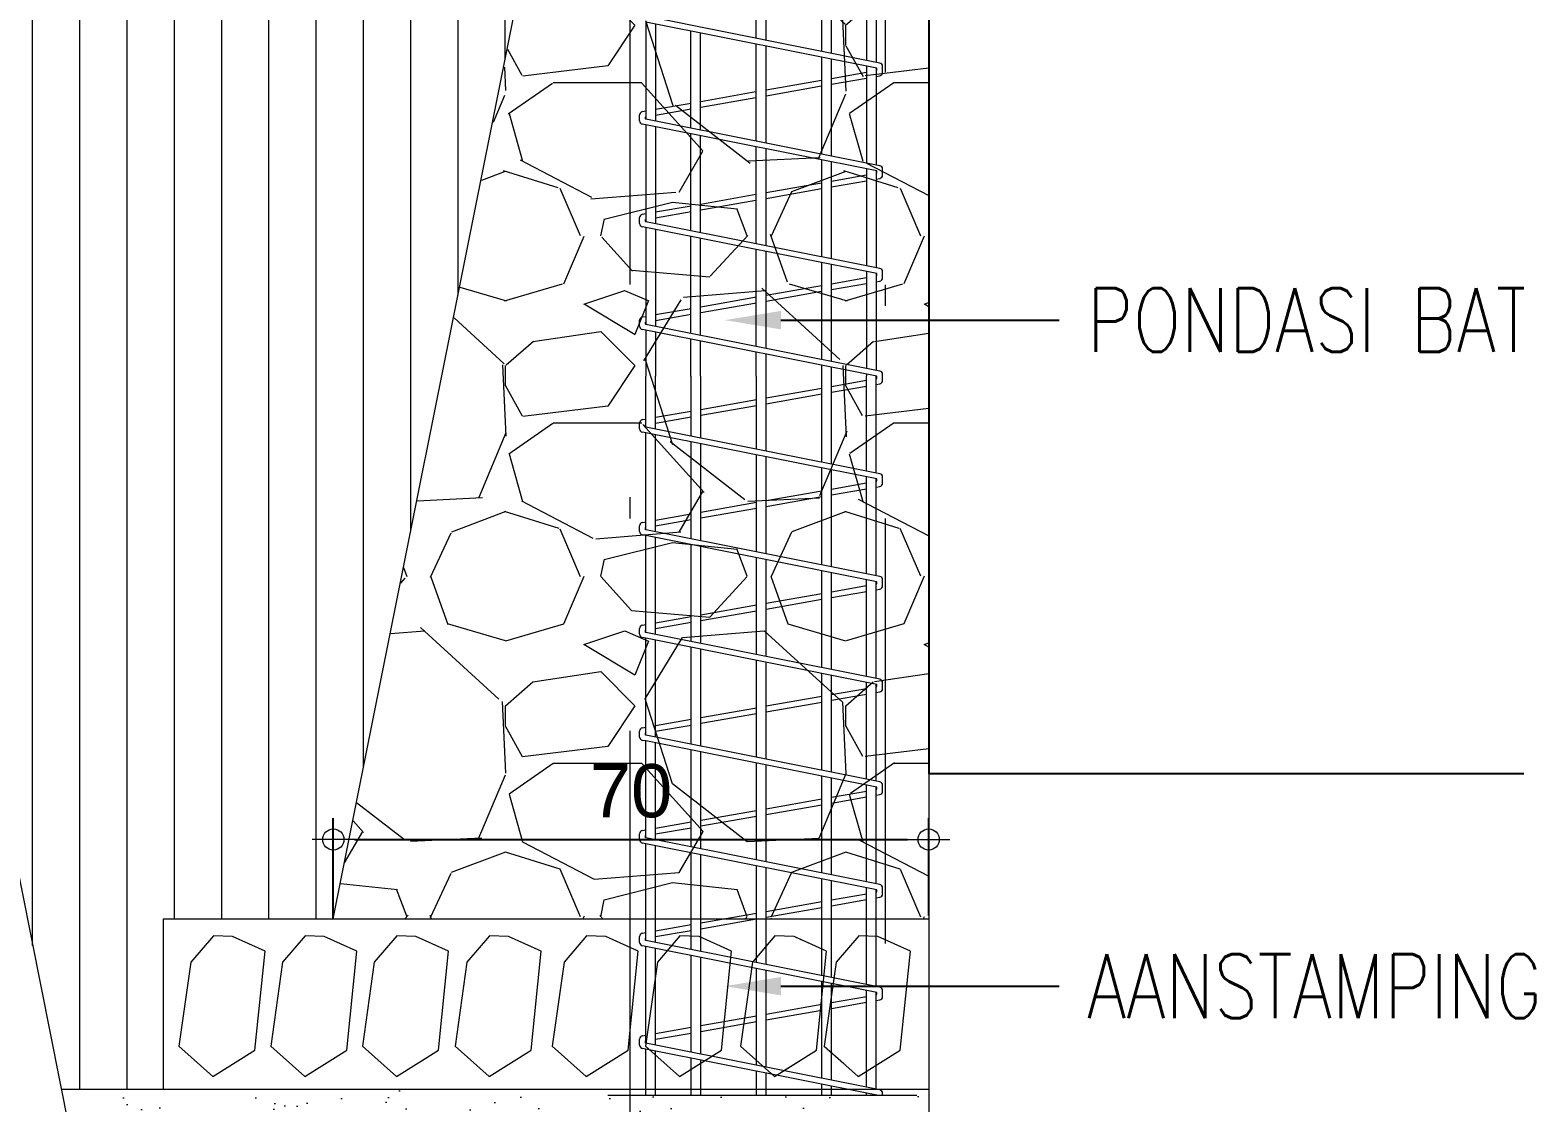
# Model space of a CAD drawing. Header units: millimetres. Extents: x -11 to 1625, y -267 to 180.
# Drawn here: x 833.01 to 840, y 22.89 to 27.94 of the extents above; entities that cross this region are included whole.
import ezdxf
from ezdxf import colors
from ezdxf.entities.mleader import LeaderData, LeaderLine
from ezdxf.math import Vec2, Vec3

# ---------------------------------------------------------------- set-up
doc = ezdxf.new("R2010")
doc.units = ezdxf.units.MM
doc.linetypes.add('DASHDOT', pattern=[1, 0.5, -0.25, 0, -0.25])
for name, color, linetype, lineweight in [('ars', 11, 'Continuous', 5), ('ARSIR BETON', 47, 'Continuous', 5), ('ARSIR WARNA', 43, 'Continuous', 0), ('dinding', 5, 'Continuous', 15), ('TEXT KETERANGAN', 7, 'Continuous', 9), ('u', 6, 'Continuous', 20)]:
    doc.layers.add(name, color=color, linetype=linetype, lineweight=lineweight)
doc.styles.add('ATTR', font='romans.shx', dxfattribs={"width": 0.8, "height": 1.735065932335404})
doc.styles.get("Standard").update_dxf_attribs({"font": 'ARIALUNI.TTF'})
doc.dimstyles.new('SK-25', dxfattribs={"dimtxt": 0.25, "dimasz": 0.1, "dimexe": 0.1, "dimexo": 0, "dimgap": 0.1, "dimtad": 1, "dimdec": 0, "dimlfac": 25, "dimzin": 12, "dimdsep": 46, "dimtxsty": 'Standard', "dimblk": 'BULAT', "dimcen": 0.1, "dimclrd": 256, "dimadec": 0, "dimazin": 3, "dimtfac": 1, "dimtdec": 0, "dimtofl": 0, "dimtmove": 0, "dimatfit": 3, "dimldrblk": 'BULAT', "dimfxl": 0, "dimtolj": 1, "dimtzin": 0, "dimarcsym": 0})

# ---------------------------------------------------------------- blocks, each defined once
blk = doc.blocks.new('BULAT')
for p, q in [((0, -1), (0, 1)), ((-1, 0), (1, 0))]:
    blk.add_line(p, q)
blk.add_circle((0, 0), 0.5)
blk = doc.blocks.new('*D868')
at = {"layer": 'Defpoints', "color": 0}
for p in [(837.2397987927435, 24.13032989543476), (834.4380602522872, 23.75667033409681), (837.2397987927435, 23.77312180938461)]:
    blk.add_point(p, dxfattribs=at)
at = {"layer": 'u', "color": 0, "lineweight": -2}
for p, q in [((834.4380602522872, 23.75667033409681), (834.4380602522872, 24.23032989543476)), ((837.2397987927435, 23.77312180938461), (837.2397987927435, 24.23032989543476))]:
    blk.add_line(p, q, dxfattribs=at)
at = {"layer": 'u', "lineweight": -2}
blk.add_line((834.5380602522872, 24.13032989543476), (837.1397987927435, 24.13032989543476), dxfattribs=at)
at = {"layer": 'u', "lineweight": -2, "xscale": 0.1, "yscale": 0.1, "zscale": 0.1, "rotation": 180}
blk.add_blockref('BULAT', (834.4380602522872, 24.13032989543476), dxfattribs=at)
at = {"layer": 'u', "lineweight": -2, "xscale": 0.1, "yscale": 0.1, "zscale": 0.1}
blk.add_blockref('BULAT', (837.2397987927435, 24.13032989543476), dxfattribs=at)
at = {"layer": 'u', "color": 0, "insert": (835.8389295225154, 24.35805840839519), "char_height": 0.25, "attachment_point": 5}
blk.add_mtext('\\A1;70', dxfattribs=at)
blk = doc.blocks.new('STRAUS2')
at = {"layer": 'ars'}
for p, q in [((-0.001960990699899412, -0.3462040232361687), (-0.001960990699899412, -0.4601391383932878)), ((0.009452229567045833, -0.348482165973337), (0.009452229567045833, -0.4624172811309109)), ((0.0750011589091173, -0.3615660996763381), (0.0750011589091173, -0.4755012148366404)), ((0.08641437917606254, -0.3638442424135064), (0.08641437917606254, -0.4777793575742635)), ((0.1281497203436857, -0.3721748504401603), (0.1281497203436857, -0.486109965602509)), ((0.1395629406106309, -0.3744529931773286), (0.1395629406106309, -0.488388108340132)), ((0.1437619471657854, -0.4892262535843201), (-0.1315079254649163, -0.4342808440894714)), ((0.1401267168891991, -0.4953485733944945), (-0.1315079254649163, -0.441128776249343)), ((-0.1315079254649163, -0.441128776249343), (-0.1315079254649163, -0.5550638914012325)), ((-0.1200947051979711, -0.4434069189865113), (-0.1200947051979711, -0.5573420341390829)), ((-0.07892314030891612, -0.4516249941077604), (-0.07892314030891612, -0.5655601092619236)), ((-0.06750992004185719, -0.453903136845156), (-0.06750992004185719, -0.5678382519995466)), ((-0.001960990699899412, -0.4669870705481571), (-0.001960990699899412, -0.5809221857052762)), ((0.009452229567045833, -0.4692652132853254), (0.009452229567045833, -0.5832003284428993)), ((0.0750011589091173, -0.4823491469883265), (0.0750011589091173, -0.5962842621484015)), ((0.08641437917606254, -0.4846272897254948), (0.08641437917606254, -0.5985624048860245)), ((0.08697815545463072, -0.5072395430802317), (0.1281497203436857, -0.5000076369733506)), ((0.1281497203436857, -0.4929578977519213), (0.1281497203436857, -0.60689301291427)), ((0.1395629406106309, -0.495236040489317), (0.1395629406106309, -0.6091711556518931)), ((0.1395629406106309, -0.4980173473584273), (0.1401267168891991, -0.4979183184018439)), ((0.1395629406106309, -0.5048652795187536), (0.1436711095193459, -0.5041436676028752)), ((0.1401267168891991, -0.4979183184018439), (0.1401267168891991, -0.4953485733944945)), ((0.146974649049298, -0.5002092751981309), (0.146974649049298, -0.4931436045492319)), ((-0.06694614376340269, -0.5342767976148934), (-0.001960990699899412, -0.5228619649128632)), ((0.01001600584561402, -0.5207581703475626), (0.0750011589091173, -0.5093433376455323)), ((0.01001600584561402, -0.5276061025076615), (0.0750011589091173, -0.5161912698056312)), ((0.08697815545463072, -0.5140874752403306), (0.1281497203436857, -0.5068555691334495)), ((-0.1200947051979711, -0.5436124982870751), (-0.07835936403034793, -0.5362815632236106)), ((-0.06694614376340269, -0.5411247297752197), (-0.001960990699899412, -0.5297098970729621)), ((-0.1389196339036971, -0.5572558192404813), (-0.1389196339036971, -0.5502732682166425)), ((-0.1356160943736313, -0.5463388758116707), (-0.1315079254649163, -0.5456172638957923)), ((-0.1320717017434845, -0.5549648624444217), (-0.1320717017434845, -0.5523951174368449)), ((-0.1320717017434845, -0.5549699437317486), (-0.1320717017434845, -0.5524001987241718)), ((-0.1320717017434845, -0.5525642250124747), (-0.1315079254649163, -0.5524651960558913)), ((-0.1315079254649163, -0.5550638914010051), (-0.1320717017434845, -0.5549648624444217)), ((-0.1315079254649163, -0.5550689726881046), (-0.1320717017434845, -0.5549699437317486)), ((0.1437619471657854, -0.6100093008963086), (-0.1315079254649163, -0.5550638914012325)), ((-0.1200947051979711, -0.5504604304474014), (-0.07835936403034793, -0.543129495383937)), ((-0.1315079254649163, -0.561911823561104), (-0.1356160943736313, -0.561190211645453)), ((0.1401267168891991, -0.6161316207062555), (-0.1315079254649163, -0.561911823561104)), ((-0.1315079254649163, -0.561911823561104), (-0.1315079254649163, -0.6758469387132209)), ((-0.1200947051979711, -0.5641899662982723), (-0.1200947051979711, -0.6781250814508439)), ((-0.07892314030891612, -0.5724080414197488), (-0.07892314030891612, -0.686343156573912)), ((-0.06750992004185719, -0.5746861841569171), (-0.06750992004185719, -0.688621299311535)), ((-0.001960990699899412, -0.5877701178599182), (-0.001960990699899412, -0.7017052330170372)), ((0.009452229567045833, -0.5900482605970865), (0.009452229567045833, -0.7039833757546603)), ((0.0750011589091173, -0.6031321943000876), (0.0750011589091173, -0.7170673094603899)), ((0.08641437917606254, -0.6054103370372559), (0.08641437917606254, -0.7193454521980129)), ((0.08697815545463072, -0.6280225903922201), (0.1281497203436857, -0.620790684285339)), ((0.08697815545463072, -0.634870522552319), (0.1281497203436857, -0.627638616445438)), ((0.1281497203436857, -0.6137409450639097), (0.1281497203436857, -0.7276760602262584)), ((0.1395629406106309, -0.6160190878010781), (0.1395629406106309, -0.7299542029638815)), ((0.1395629406106309, -0.6188003946704157), (0.1401267168891991, -0.6187013657138323)), ((0.1395629406106309, -0.6256483268305146), (0.1436711095193459, -0.6249267149148636)), ((0.1401267168891991, -0.6187013657138323), (0.1401267168891991, -0.6161316207062555)), ((0.146974649049298, -0.6209923225098919), (0.146974649049298, -0.6139266518612203)), ((-0.06694614376340269, -0.6550598449268819), (-0.001960990699899412, -0.6436450122248516)), ((0.01001600584561402, -0.641541217659551), (0.0750011589091173, -0.6301263849575207)), ((0.01001600584561402, -0.6483891498196499), (0.0750011589091173, -0.6369743171176196)), ((-0.1200947051979711, -0.6643955455990636), (-0.07835936403034793, -0.6570646105355991)), ((-0.06694614376340269, -0.6619077770869808), (-0.001960990699899412, -0.6504929443849505)), ((-0.1389196339036971, -0.6780388665524697), (-0.1389196339036971, -0.6710563155284035)), ((-0.1356160943736313, -0.6671219231234318), (-0.1315079254649163, -0.6664003112075534)), ((-0.1320717017434845, -0.6757479097564101), (-0.1320717017434845, -0.6731781647488333)), ((-0.1320717017434845, -0.6757529910435096), (-0.1320717017434845, -0.6731832460359328)), ((-0.1320717017434845, -0.6733472723244631), (-0.1315079254649163, -0.6732482433678797)), ((-0.1315079254649163, -0.6758469387127661), (-0.1320717017434845, -0.6757479097564101)), ((-0.1315079254649163, -0.675852020000093), (-0.1320717017434845, -0.6757529910435096)), ((0.1437619471657854, -0.7307923482080696), (-0.1315079254649163, -0.6758469387132209)), ((-0.1200947051979711, -0.6712434777591625), (-0.07835936403034793, -0.663912542695698)), ((-0.1315079254649163, -0.6826948708730924), (-0.1356160943736313, -0.6819732589572141)), ((0.1401267168891991, -0.7369146680182439), (-0.1315079254649163, -0.6826948708730924)), ((-0.1315079254649163, -0.6826948708730924), (-0.1315079254649163, -0.7966299860252093)), ((-0.1200947051979711, -0.6849730136102608), (-0.1200947051979711, -0.7989081287628323)), ((-0.07892314030891612, -0.6931910887317372), (-0.07892314030891612, -0.807126203885673)), ((-0.06750992004185719, -0.6954692314689055), (-0.06750992004185719, -0.8094043466232961)), ((-0.001960990699899412, -0.7085531651719066), (-0.001960990699899412, -0.8224882803290257)), ((0.009452229567045833, -0.7108313079090749), (0.009452229567045833, -0.8247664230666487)), ((0.0750011589091173, -0.723915241612076), (0.0750011589091173, -0.8378503567721509)), ((0.08641437917606254, -0.7261933843492443), (0.08641437917606254, -0.8401284995100013)), ((0.01001600584561402, -0.762324264971312), (0.0750011589091173, -0.7509094322692818)), ((0.08697815545463072, -0.7488056377039811), (0.1281497203436857, -0.7415737315971)), ((0.08697815545463072, -0.7556535698643074), (0.1281497203436857, -0.7484216637574264)), ((0.1281497203436857, -0.7345239923758982), (0.1281497203436857, -0.8484591075380195)), ((0.1395629406106309, -0.7368021351130665), (0.1395629406106309, -0.8507372502756425)), ((0.1395629406106309, -0.7395834419824041), (0.1401267168891991, -0.7394844130258207)), ((0.1395629406106309, -0.746431374142503), (0.1436711095193459, -0.7457097622266247)), ((0.1401267168891991, -0.7394844130258207), (0.1401267168891991, -0.7369146680182439)), ((0.146974649049298, -0.7417753698218803), (0.146974649049298, -0.7347096991729813)), ((-0.06694614376340269, -0.7758428922388703), (-0.001397214421331228, -0.7643290305800292)), ((0.01001600584561402, -0.7691721971316383), (0.0750011589091173, -0.7577573644296081)), ((-0.1200947051979711, -0.7851785929108246), (-0.07835936403034793, -0.7778476578473601)), ((-0.1200947051979711, -0.7920265250711509), (-0.07835936403034793, -0.7846955900076864)), ((-0.06694614376340269, -0.7826908243989692), (-0.001397214421331228, -0.7711769627403555)), ((-0.1389196339036971, -0.7988219138642307), (-0.1389196339036971, -0.7918393628403919)), ((-0.1356160943736313, -0.7879049704354202), (-0.1315079254649163, -0.7871833585195418)), ((-0.1315079254649163, -0.8034779181850809), (-0.1356160943736313, -0.8027563062692025)), ((-0.1320717017434845, -0.7965309570681711), (-0.1320717017434845, -0.7939612120605943)), ((-0.1320717017434845, -0.796536038355498), (-0.1320717017434845, -0.7939662933479212)), ((-0.1320717017434845, -0.7941303196362242), (-0.1315079254649163, -0.7940312906796407)), ((-0.1315079254649163, -0.7966299860247545), (-0.1320717017434845, -0.7965309570681711)), ((-0.1315079254649163, -0.7966350673120814), (-0.1320717017434845, -0.796536038355498)), ((0.1437619471657854, -0.851575395520058), (-0.1315079254649163, -0.7966299860252093)), ((0.1401267168891991, -0.8576977153300049), (-0.1315079254649163, -0.8034779181850809)), ((-0.1315079254649163, -0.8034779181850809), (-0.1315079254649163, -0.8405851728286962)), ((-0.1200947051979711, -0.8057560609222492), (-0.1200947051979711, -0.8411137158809652)), ((-0.07892314030891612, -0.8139741360434982), (-0.07892314030891612, -0.8430203595853527)), ((-0.06750992004185719, -0.8162522787806665), (-0.06750992004185719, -0.8435489026376217)), ((-0.001960990699899412, -0.8293362124836676), (-0.001960990699899412, -0.8465602920289257)), ((0.009452229567045833, -0.8316143552208359), (0.009452229567045833, -0.8470888350811947)), ((-0.1315079254649163, -0.8406052658383487), (-0.1315079254649163, -0.857683239336211)), ((-0.1200947051979711, -0.8411302255610735), (-0.1200947051979711, -0.857683239336211)), ((-0.07892314030891612, -0.8430239429148969), (-0.07892314030891612, -0.857683239336211)), ((-0.06750992004185719, -0.8435489026376217), (-0.06750992004185719, -0.857683239336211)), ((-0.001960990699899412, -0.8465638753584699), (-0.001960990699899412, -0.857683239336211)), ((0.009452229567045833, -0.8470888350811947), (0.009452229567045833, -0.857683239336211)), ((0.0750011589091173, -0.844698288923837), (0.0750011589091173, -0.8501038078022702)), ((0.0750011589091173, -0.8501038078022702), (0.0750011589091173, -0.857683239336211)), ((0.08641437917606254, -0.8469764316612327), (0.08641437917606254, -0.8506323508543119)), ((0.08641437917606254, -0.8506287675247677), (0.08641437917606254, -0.857683239336211)), ((0.1281497203436857, -0.8553070396876592), (0.1281497203436857, -0.8570421633787646)), ((0.146974649049298, -0.8625584171336413), (0.146974649049298, -0.8554927464849698)), ((-0.1315079254649163, -0.9174130333369703), (-0.1315079254649163, -0.857683239336211)), ((-0.1200947051979711, -0.9196911760745934), (-0.1200947051979711, -0.857683239336211)), ((-0.07835936403034793, -0.9280217841028389), (-0.07835936403034793, -0.857683239336211)), ((-0.06694614376340269, -0.9302999268404619), (-0.06694614376340269, -0.857683239336211)), ((-0.001397214421331228, -0.9433838605461915), (-0.001397214421331228, -0.857683239336211)), ((0.01001600584561402, -0.9456620032838146), (0.01001600584561402, -0.857683239336211)), ((0.01001600584561402, -0.8831073122833004), (0.07556493518757179, -0.8715934506246867)), ((0.07556493518757179, -0.9587459369893168), (0.07556493518757179, -0.857683239336211)), ((0.08697815545463072, -0.9610240797269398), (0.08697815545463072, -0.857683239336211)), ((0.08697815545463072, -0.8695886850159695), (0.1281497203436857, -0.8623567789090885)), ((0.08697815545463072, -0.8764366171760685), (0.1281497203436857, -0.8692047110691874)), ((0.1281497203436857, -0.9692421548500079), (0.1281497203436857, -0.857683239336211)), ((0.1395629406106309, -0.9715202975876309), (0.1395629406106309, -0.8575707064310336)), ((0.1395629406106309, -0.8603664892941651), (0.1401267168891991, -0.8602674603375817)), ((0.1395629406106309, -0.8672144214544915), (0.1436711095193459, -0.8664928095386131)), ((0.1401267168891991, -0.8602674603375817), (0.1401267168891991, -0.8576977153300049)), ((-0.06694614376340269, -0.8966259395506313), (-0.001397214421331228, -0.8851120778920176)), ((0.01001600584561402, -0.8899552444433994), (0.07556493518757179, -0.8784413827847857)), ((-0.1356160943736313, -0.9086880177471812), (-0.1315079254649163, -0.9079664058315302)), ((-0.1200947051979711, -0.905961640222813), (-0.07835936403034793, -0.8986307051593485)), ((-0.1200947051979711, -0.9128095723829119), (-0.07835936403034793, -0.9054786373194474)), ((-0.06694614376340269, -0.9034738717107302), (-0.001397214421331228, -0.8919600100521166)), ((-0.1389196339036971, -0.9196049611762191), (-0.1389196339036971, -0.912622410152153)), ((-0.1315079254649163, -0.9242609654968419), (-0.1356160943736313, -0.9235393535809635)), ((-0.1320717017434845, -0.9173140043801595), (-0.1320717017434845, -0.9147442593725827)), ((-0.1320717017434845, -0.9173190856672591), (-0.1320717017434845, -0.9147493406596823)), ((-0.1320717017434845, -0.9149133669482126), (-0.1315079254649163, -0.9148143379916291)), ((-0.1315079254649163, -0.917413033336743), (-0.1320717017434845, -0.9173140043801595)), ((-0.1315079254649163, -0.9174181146238425), (-0.1320717017434845, -0.9173190856672591)), ((0.1437619471657854, -0.9723584428320464), (-0.1315079254649163, -0.9174130333369703)), ((0.1401267168891991, -0.9784807626419934), (-0.1315079254649163, -0.9242609654968419)), ((-0.1315079254649163, -1.038210556642753), (-0.1315079254649163, -0.9242609654968419)), ((-0.1200947051979711, -1.040488699380376), (-0.1200947051979711, -0.9265391082340102)), ((-0.07835936403034793, -1.048819307408621), (-0.07835936403034793, -0.9348697162606641)), ((-0.066946143763289, -1.051097450146472), (-0.06694614376340269, -0.9371478589978324)), ((-0.001397214421444914, -1.064181383851974), (-0.001397214421331228, -0.9502317927008335)), ((0.01001600584561402, -1.066459526589597), (0.01001600584561402, -0.9525099354380018)), ((0.07556493518757179, -1.079543460295099), (0.07556493518757179, -0.9655938691410029)), ((0.08697815545463072, -1.081821603032949), (0.08697815545463072, -0.9678720118781712)), ((0.1281497203436857, -1.09003967815579), (0.1281497203436857, -0.9760900869996476)), ((0.146974649049298, -0.9833414644456298), (0.146974649049298, -0.9762757937967308)), ((0.01001600584561402, -1.003904835589083), (0.07556493518757179, -0.992390973930469)), ((0.08697815545463072, -0.9903862083215245), (0.1281497203436857, -0.9831543022148708)), ((0.08697815545463072, -0.9972341404818508), (0.1281497203436857, -0.9900022343749697)), ((0.1395629406106309, -1.092317820893641), (0.1395629406106309, -0.9783682297368159)), ((0.1395629406106309, -0.9811495366061536), (0.1401267168891991, -0.9810505076495701)), ((0.1395629406106309, -0.9879974687662525), (0.1436711095193459, -0.9872758568503741)), ((0.1401267168891991, -0.9810505076495701), (0.1401267168891991, -0.9784807626419934)), ((-0.06694614376340269, -1.017423462856414), (-0.001397214421331228, -1.0059096011978)), ((-0.06694614376340269, -1.024271395016513), (-0.001397214421331228, -1.012757533357899)), ((0.01001600584561402, -1.010752767749182), (0.07556493518757179, -0.999238906090568)), ((-0.1356160943736313, -1.029485541052964), (-0.1315079254649163, -1.028763929137313)), ((-0.1200947051979711, -1.026759163528595), (-0.07835936403034793, -1.019428228465131)), ((-0.1200947051979711, -1.033607095688694), (-0.07835936403034793, -1.02627616062523)), ((-0.1389196339036971, -1.040402484482001), (-0.1389196339036971, -1.033419933457935)), ((-0.1315079254649163, -1.045058488802624), (-0.1356160943736313, -1.044336876886746)), ((-0.1315079254649163, -1.045058488802624), (-0.1356160943736313, -1.044336876886746)), ((-0.1320717017434845, -1.038111527685942), (-0.1320717017434845, -1.035541782678365)), ((-0.1320717017434845, -1.038116608973041), (-0.1320717017434845, -1.035546863965465)), ((-0.1320717017434845, -1.035710890253995), (-0.1315079254649163, -1.035611861297411)), ((-0.1315079254649163, -1.038210556642525), (-0.1320717017434845, -1.038111527685942)), ((-0.1315079254649163, -1.038210556642525), (-0.1320717017434845, -1.038111527685942)), ((-0.1315079254649163, -1.038215637929625), (-0.1320717017434845, -1.038116608973041)), ((-0.1315079254649163, -1.038215637929625), (-0.1320717017434845, -1.038116608973041)), ((0.1437619471657854, -1.093155966137829), (-0.1315079254649163, -1.038210556642753)), ((-0.1315079254645752, -1.159008079948762), (-0.1315079254648026, -1.045058488802624)), ((0.1401267168891991, -1.099278285947776), (-0.1315079254649163, -1.045058488802624)), ((-0.1200947051979711, -1.161286222686158), (-0.1200947051979711, -1.047336631539793)), ((-0.07835936403012056, -1.169616830714403), (-0.07835936403023425, -1.055667239566446)), ((-0.066946143763289, -1.171894973452254), (-0.066946143763289, -1.057945382303615)), ((-0.001397214421217541, -1.184978907157756), (-0.001397214421331228, -1.071029316006843)), ((0.01001600584561402, -1.187257049895379), (0.01001600584561402, -1.073307458744011)), ((0.0755649351874581, -1.200340983600881), (0.0755649351874581, -1.086391392446785)), ((0.08697815545463072, -1.202619126338732), (0.08697815545463072, -1.088669535183953)), ((0.128149720343572, -1.2108372014618), (0.1281497203436857, -1.09688761030543)), ((0.1395629406105172, -1.213115344199423), (0.1395629406105172, -1.099165753042598)), ((0.1401267168891991, -1.101848030955352), (0.1401267168891991, -1.099278285947776)), ((0.146974649049298, -1.104138987751412), (0.146974649049298, -1.097073317102513)), ((0.01001600584561402, -1.124702358894865), (0.07556493518757179, -1.113188497236251)), ((0.08697815545463072, -1.111183731627307), (0.1281497203436857, -1.103951825520653)), ((0.08697815545463072, -1.118031663787633), (0.1281497203436857, -1.110799757680752)), ((0.1395629406106309, -1.101947059911936), (0.1401267168891991, -1.101848030955352)), ((0.1395629406106309, -1.108794992072035), (0.1436711095193459, -1.108073380156156)), ((-0.06694614376340269, -1.138220986162196), (-0.001397214421331228, -1.126707124503582)), ((-0.06694614376340269, -1.145068918322295), (-0.001397214421331228, -1.133555056663681)), ((0.01001600584561402, -1.131550291054964), (0.07556493518757179, -1.12003642939635)), ((-0.1356160943736313, -1.150283064358746), (-0.1315079254649163, -1.149561452443095)), ((-0.1200947051979711, -1.147556686834378), (-0.07835936403034793, -1.140225751770913)), ((-0.1200947051979711, -1.154404618994477), (-0.07835936403034793, -1.147073683931012)), ((-0.1389196339036971, -1.161200007787784), (-0.1389196339036971, -1.154217456763718)), ((-0.1315079254649163, -1.165856012108407), (-0.1356160943736313, -1.165134400192528)), ((-0.1315079254649163, -1.165856012108407), (-0.1356160943736313, -1.165134400192528)), ((-0.1320717017434845, -1.158909050991724), (-0.1320717017434845, -1.156339305984147)), ((-0.1320717017434845, -1.158914132278824), (-0.1320717017434845, -1.156344387271247)), ((-0.1320717017434845, -1.156508413559777), (-0.1315079254649163, -1.156409384603194)), ((-0.1315079254649163, -1.159008079948308), (-0.1320717017434845, -1.158909050991724)), ((-0.1315079254649163, -1.159008079948308), (-0.1320717017434845, -1.158909050991724)), ((-0.1315079254649163, -1.159013161235407), (-0.1320717017434845, -1.158914132278824)), ((-0.1315079254649163, -1.159013161235407), (-0.1320717017434845, -1.158914132278824)), ((0.1437619471657854, -1.213953489443611), (-0.1315079254649163, -1.159008079948535)), ((-0.1315079254648026, -1.279805603254545), (-0.1315079254648026, -1.165856012108407)), ((0.1401267168891991, -1.220075809253558), (-0.1315079254649163, -1.165856012108407)), ((-0.1200947051979711, -1.28208374599194), (-0.1200947051979711, -1.168134154845575)), ((-0.07835936403034793, -1.290414354020186), (-0.07835936403023425, -1.176464762872229)), ((-0.06694614376317531, -1.292692496758036), (-0.06694614376317531, -1.178742905609397)), ((-0.001397214421217541, -1.305776430463311), (-0.001397214421331228, -1.191826839312398)), ((0.01001600584550033, -1.308054573201161), (0.01001600584550033, -1.194104982049566)), ((0.07556493518757179, -1.321138506906891), (0.07556493518757179, -1.207188915752567)), ((0.08697815545451704, -1.323416649644287), (0.08697815545474441, -1.209467058489963)), ((0.1281497203436857, -1.331634724767355), (0.1281497203436857, -1.217685133611212)), ((0.1395629406105172, -1.333912867504978), (0.1395629406105172, -1.219963276348381)), ((0.1401267168891991, -1.222645554261135), (0.1401267168891991, -1.220075809253558)), ((0.146974649049298, -1.224936511057194), (0.146974649049298, -1.217870840408295)), ((0.01001600584561402, -1.245499882200647), (0.07556493518757179, -1.233986020542034)), ((0.08697815545463072, -1.231981254933089), (0.1281497203436857, -1.224749348826435)), ((0.08697815545463072, -1.238829187093415), (0.1281497203436857, -1.231597280986534)), ((0.1395629406106309, -1.222744583217718), (0.1401267168891991, -1.222645554261135)), ((0.1395629406106309, -1.229592515377817), (0.1436711095193459, -1.228870903461939)), ((-0.06694614376340269, -1.259018509467978), (-0.001397214421331228, -1.247504647809365)), ((-0.06694614376340269, -1.265866441628077), (-0.001397214421331228, -1.254352579969463)), ((0.01001600584561402, -1.252347814360746), (0.07556493518757179, -1.240833952702133)), ((-0.1356160943736313, -1.271080587664528), (-0.1315079254649163, -1.270358975748877)), ((-0.1200947051979711, -1.26835421014016), (-0.07835936403034793, -1.261023275076695)), ((-0.1200947051979711, -1.275202142300259), (-0.07835936403034793, -1.267871207236794)), ((-0.1389196339036971, -1.281997531093566), (-0.1389196339036971, -1.2750149800695)), ((-0.1315079254649163, -1.286653535414189), (-0.1356160943736313, -1.28593192349831)), ((-0.1315079254649163, -1.286653535414189), (-0.1356160943736313, -1.28593192349831)), ((-0.1320717017434845, -1.279706574297506), (-0.1320717017434845, -1.27713682928993)), ((-0.1320717017434845, -1.279711655584606), (-0.1320717017434845, -1.277141910577029)), ((-0.1320717017434845, -1.277305936865559), (-0.1315079254649163, -1.277206907908976)), ((-0.1315079254649163, -1.27980560325409), (-0.1320717017434845, -1.279706574297506)), ((-0.1315079254649163, -1.27980560325409), (-0.1320717017434845, -1.279706574297506)), ((-0.1315079254649163, -1.279810684541189), (-0.1320717017434845, -1.279711655584606)), ((-0.1315079254649163, -1.279810684541189), (-0.1320717017434845, -1.279711655584606)), ((0.1437619471657854, -1.334751012749393), (-0.1315079254649163, -1.279805603254317)), ((-0.1315079254648026, -1.400603126560327), (-0.1315079254648026, -1.286653535414416)), ((0.1401267168891991, -1.34087333255934), (-0.1315079254649163, -1.286653535414189)), ((-0.1200947051980847, -1.402881269297723), (-0.1200947051978574, -1.288931678151584)), ((-0.07835936403034793, -1.411211877326195), (-0.07835936403023425, -1.297262286178011)), ((-0.06694614376317531, -1.413490020063819), (-0.06694614376317531, -1.299540428915179)), ((-0.001397214421331228, -1.426573953769321), (-0.001397214421331228, -1.31262436261818)), ((0.01001600584561402, -1.428852096506944), (0.01001600584561402, -1.314902505355576)), ((0.07556493518757179, -1.441936030212673), (0.07556493518757179, -1.32798643905835)), ((0.08697815545463072, -1.444214172950296), (0.08697815545463072, -1.330264581795518)), ((0.1281497203437993, -1.452432248073364), (0.1281497203437993, -1.338482656916995)), ((0.1395629406106309, -1.454710390810988), (0.1395629406105172, -1.340760799654163)), ((0.1395629406106309, -1.3435421065235), (0.1401267168891991, -1.343443077566917)), ((0.1401267168891991, -1.343443077566917), (0.1401267168891991, -1.34087333255934)), ((0.146974649049298, -1.345734034362977), (0.146974649049298, -1.338668363714078)), ((0.01001600584561402, -1.36629740550643), (0.07556493518757179, -1.354783543847816)), ((0.01001600584561402, -1.373145337666529), (0.07556493518757179, -1.361631476007915)), ((0.08697815545463072, -1.352778778238871), (0.1281497203436857, -1.345546872132218)), ((0.08697815545463072, -1.359626710399198), (0.1281497203436857, -1.352394804292317)), ((0.1395629406106309, -1.350390038683599), (0.1436711095193459, -1.349668426767721)), ((-0.06694614376340269, -1.379816032773761), (-0.001397214421331228, -1.368302171115147)), ((-0.06694614376340269, -1.386663964933859), (-0.001397214421331228, -1.375150103275246)), ((-0.1389196339036971, -1.402795054399348), (-0.1389196339036971, -1.395812503375282)), ((-0.1356160943736313, -1.39187811097031), (-0.1315079254649163, -1.391156499054659)), ((-0.1200947051979711, -1.389151733445942), (-0.07835936403034793, -1.381820798382478)), ((-0.1200947051979711, -1.395999665606041), (-0.07835936403034793, -1.388668730542577)), ((-0.1315079254649163, -1.407451058719971), (-0.1356160943736313, -1.406729446804093)), ((-0.1315079254649163, -1.407451058719971), (-0.1356160943736313, -1.406729446804093)), ((-0.1320717017434845, -1.400504097603289), (-0.1320717017434845, -1.397934352595712)), ((-0.1320717017434845, -1.400509178890388), (-0.1320717017434845, -1.397939433882811)), ((-0.1320717017434845, -1.398103460171342), (-0.1315079254649163, -1.398004431214758)), ((-0.1315079254649163, -1.400603126559872), (-0.1320717017434845, -1.400504097603289)), ((-0.1315079254649163, -1.400603126559872), (-0.1320717017434845, -1.400504097603289)), ((-0.1315079254649163, -1.400608207846972), (-0.1320717017434845, -1.400509178890388)), ((-0.1315079254649163, -1.400608207846972), (-0.1320717017434845, -1.400509178890388)), ((0.1437619471657854, -1.455548536055176), (-0.1315079254649163, -1.4006031265601)), ((-0.13150792546503, -1.521400649865882), (-0.1315079254649163, -1.407451058719971)), ((0.1401267168891991, -1.461670855865123), (-0.1315079254649163, -1.407451058719971)), ((-0.1200947051978574, -1.523678792603732), (-0.1200947051978574, -1.409729201457367)), ((-0.07835936403012056, -1.532009400631978), (-0.07835936403012056, -1.418059809483793)), ((-0.06694614376317531, -1.534287543369828), (-0.06694614376317531, -1.420337952220962)), ((-0.001397214421217541, -1.54737147707533), (-0.001397214421331228, -1.433421885923963)), ((0.01001600584561402, -1.549649619812726), (0.01001600584561402, -1.435700028661131)), ((0.0755649351874581, -1.562733553518228), (0.07556493518757179, -1.448783962364132)), ((0.08697815545463072, -1.565011696256079), (0.08697815545463072, -1.451062105101528)), ((0.08697815545463072, -1.473576301544654), (0.1281497203436857, -1.466344395438)), ((0.1281497203437993, -1.573229771379374), (0.1281497203437993, -1.459280180223004)), ((0.1395629406105172, -1.57550791411677), (0.1395629406106309, -1.461558322959945)), ((0.1395629406106309, -1.464339629829283), (0.1401267168891991, -1.464240600872699)), ((0.1401267168891991, -1.464240600872699), (0.1401267168891991, -1.461670855865123)), ((0.146974649049298, -1.466531557668759), (0.146974649049298, -1.45946588701986)), ((0.01001600584561402, -1.487094928812212), (0.07556493518757179, -1.475581067153598)), ((0.01001600584561402, -1.493942860972311), (0.07556493518757179, -1.482428999313697)), ((0.08697815545463072, -1.48042423370498), (0.1281497203436857, -1.473192327598099)), ((0.1395629406106309, -1.471187561989382), (0.1436711095193459, -1.470465950073503)), ((-0.06694614376340269, -1.500613556079543), (-0.001397214421331228, -1.489099694420929)), ((-0.06694614376340269, -1.507461488239642), (-0.001397214421331228, -1.495947626581028)), ((-0.1389196339036971, -1.523592577705131), (-0.1389196339036971, -1.516610026681064)), ((-0.1356160943736313, -1.512675634276093), (-0.1315079254649163, -1.511954022360442)), ((-0.1320717017434845, -1.521301620909071), (-0.1320717017434845, -1.518731875901494)), ((-0.1320717017434845, -1.521306702196171), (-0.1320717017434845, -1.518736957188594)), ((-0.1320717017434845, -1.518900983477124), (-0.1315079254649163, -1.518801954520541)), ((-0.1200947051979711, -1.509949256751725), (-0.07835936403034793, -1.50261832168826)), ((-0.1200947051979711, -1.516797188911823), (-0.07835936403034793, -1.509466253848359)), ((-0.1315079254649163, -1.528248582025753), (-0.1356160943736313, -1.527526970109875)), ((-0.1315079254649163, -1.528248582025753), (-0.1356160943736313, -1.527526970109875)), ((-0.1315079254649163, -1.521400649865654), (-0.1320717017434845, -1.521301620909071)), ((-0.1315079254649163, -1.521400649865654), (-0.1320717017434845, -1.521301620909071)), ((-0.1315079254649163, -1.521405731152754), (-0.1320717017434845, -1.521306702196171)), ((-0.1315079254649163, -1.521405731152754), (-0.1320717017434845, -1.521306702196171)), ((0.1437619471657854, -1.576346059360958), (-0.1315079254649163, -1.521400649865882)), ((-0.13150792546503, -1.642198173171664), (-0.1315079254649163, -1.528248582025753)), ((0.1401267168891991, -1.582468379170905), (-0.1315079254649163, -1.528248582025753)), ((-0.1200947051979711, -1.644476315909515), (-0.1200947051978574, -1.530526724762922)), ((-0.07835936403012056, -1.65280692393776), (-0.07835936403012056, -1.538857332789803)), ((-0.066946143763289, -1.655085066675383), (-0.06694614376317531, -1.541135475526971)), ((-0.001397214421331228, -1.668169000380885), (-0.001397214421444914, -1.554219409229518)), ((0.01001600584561402, -1.670447143118736), (0.0100160058457277, -1.556497551967141)), ((0.07556493518757179, -1.683531076824238), (0.0755649351874581, -1.569581485669914)), ((0.08697815545474441, -1.685809219562088), (0.08697815545474441, -1.57185962840731)), ((0.08697815545463072, -1.594373824850436), (0.1281497203436857, -1.587141918743782)), ((0.1281497203436857, -1.694027294685156), (0.1281497203437993, -1.580077703528787)), ((0.1395629406105172, -1.696305437422552), (0.1395629406106309, -1.582355846265727)), ((0.1395629406106309, -1.585137153135065), (0.1401267168891991, -1.585038124178482)), ((0.1401267168891991, -1.585038124178482), (0.1401267168891991, -1.582468379170905)), ((0.146974649049298, -1.587329080974541), (0.146974649049298, -1.580263410325642)), ((0.01001600584561402, -1.607892452117994), (0.07556493518757179, -1.596378590459381)), ((0.01001600584561402, -1.614740384278093), (0.07556493518757179, -1.60322652261948)), ((0.08697815545463072, -1.601221757010762), (0.1281497203436857, -1.593989850903881)), ((0.1395629406106309, -1.591985085295164), (0.1436711095193459, -1.591263473379286)), ((-0.1200947051979711, -1.630746780057507), (-0.07835936403034793, -1.623415844994042)), ((-0.06694614376340269, -1.621411079385325), (-0.001397214421331228, -1.609897217726711)), ((-0.06694614376340269, -1.628259011545424), (-0.001397214421331228, -1.61674514988681)), ((-0.1389196339036971, -1.644390101010913), (-0.1389196339036971, -1.637407549986847)), ((-0.1356160943736313, -1.633473157581875), (-0.1315079254649163, -1.632751545666224)), ((-0.1320717017434845, -1.642099144214853), (-0.1320717017434845, -1.639529399207277)), ((-0.1320717017434845, -1.642104225501953), (-0.1320717017434845, -1.639534480494376)), ((-0.1320717017434845, -1.639698506782906), (-0.1315079254649163, -1.639599477826323)), ((-0.1200947051979711, -1.637594712217606), (-0.07835936403034793, -1.630263777154141)), ((-0.1315079254649163, -1.649046105331536), (-0.1356160943736313, -1.648324493415657)), ((-0.1315079254649163, -1.649046105331536), (-0.1356160943736313, -1.648324493415657)), ((-0.1315079254649163, -1.642198173171437), (-0.1320717017434845, -1.642099144214853)), ((-0.1315079254649163, -1.642198173171437), (-0.1320717017434845, -1.642099144214853)), ((-0.1315079254649163, -1.642203254458536), (-0.1320717017434845, -1.642104225501953)), ((-0.1315079254649163, -1.642203254458536), (-0.1320717017434845, -1.642104225501953)), ((0.1437619471657854, -1.69714358266674), (-0.1315079254649163, -1.642198173171664)), ((-0.1315079254649163, -1.703174245086529), (-0.1315079254649163, -1.649046105331763)), ((0.1401267168891991, -1.703265902476687), (-0.1315079254649163, -1.649046105331536)), ((-0.1200947051979711, -1.703174245086529), (-0.1200947051979711, -1.651324248068704)), ((-0.07835936403034793, -1.703174245086529), (-0.07835936403023425, -1.659654856095358)), ((-0.06694614376340269, -1.703174245086529), (-0.06694614376351637, -1.661932998832526)), ((-0.001397214421331228, -1.703174245086529), (-0.001397214421444914, -1.675016932535527)), ((0.01001600584561402, -1.703174245086529), (0.01001600584584139, -1.677295075272923)), ((0.07556493518757179, -1.703174245086529), (0.0755649351874581, -1.690379008975697)), ((0.08697815545463072, -1.703174245086529), (0.08697815545474441, -1.692657151712865)), ((0.1281497203436857, -1.703174245086529), (0.1281497203436857, -1.700875226834569)), ((0.1395629406106309, -1.703174245086529), (0.1395629406106309, -1.703153369571282)), ((0.146974649049298, -1.703174245086529), (0.146974649049298, -1.701060933631425))]:
    blk.add_line(p, q, dxfattribs=at)
at = {"layer": 'ars', "linetype": 'DASHDOT'}
for points in [[(-0.1499999999998636, -1.774809890764345), (-0.1499999999998636, 0), (0.1499999999999773, 0), (0.1499999999999773, -1.774809890764345)], [(-0.1761865934087155, -1.703174245086529), (0.1870737851505737, -1.703174245086529)]]:
    blk.add_lwpolyline(points, dxfattribs=at)
at = {"layer": 'ars'}
for centre, start, end in [((0.1429800219559638, -0.5002092751981309), 279.9625401094162, 0), ((0.1429800219559638, -0.4931436045492319), 0, 78.71179721373343), ((-0.1349250068102492, -0.5502732682166425), 99.9625401094162, 180), ((-0.1349250068102492, -0.5572558192404813), 180, 260.0374598905838), ((0.1429800219559638, -0.6139266518612203), 0, 78.71179721373343), ((0.1429800219559638, -0.6209923225098919), 279.9625401094162, 0), ((-0.1349250068102492, -0.6710563155284035), 99.9625401094162, 180), ((-0.1349250068102492, -0.6780388665524697), 180, 260.0374598905838), ((0.1429800219559638, -0.7347096991729813), 0, 78.71179721373343), ((0.1429800219559638, -0.7417753698218803), 279.9625401094162, 0), ((-0.1349250068102492, -0.7918393628403919), 99.9625401094162, 180), ((-0.1349250068102492, -0.7988219138642307), 180, 260.0374598905838), ((0.1429800219559638, -0.8554927464849698), 0, 78.71179721373343), ((0.1429800219559638, -0.8625584171336413), 279.9625401094162, 0), ((-0.1349250068102492, -0.912622410152153), 99.9625401094162, 180), ((-0.1349250068102492, -0.9196049611762191), 180, 260.0374598905838), ((0.1429800219559638, -0.9762757937967308), 0, 78.71179721373343), ((0.1429800219559638, -0.9833414644456298), 279.9625401094162, 0), ((-0.1349250068102492, -1.033419933457935), 99.9625401094162, 180), ((-0.1349250068102492, -1.040402484482001), 180, 260.0374598905838), ((-0.1349250068102492, -1.040402484482001), 180, 260.0374598905838), ((0.1429800219559638, -1.097073317102513), 0, 78.71179721373343), ((0.1429800219559638, -1.104138987751412), 279.9625401094162, 0), ((-0.1349250068102492, -1.154217456763718), 99.9625401094162, 180), ((-0.1349250068102492, -1.161200007787784), 180, 260.0374598905838), ((-0.1349250068102492, -1.161200007787784), 180, 260.0374598905838), ((0.1429800219559638, -1.217870840408295), 0, 78.71179721373343), ((0.1429800219559638, -1.224936511057194), 279.9625401094162, 0), ((-0.1349250068102492, -1.2750149800695), 99.9625401094162, 180), ((-0.1349250068102492, -1.281997531093566), 180, 260.0374598905838), ((-0.1349250068102492, -1.281997531093566), 180, 260.0374598905838), ((0.1429800219559638, -1.338668363714078), 0, 78.71179721373343), ((0.1429800219559638, -1.345734034362977), 279.9625401094162, 0), ((-0.1349250068102492, -1.395812503375282), 99.9625401094162, 180), ((-0.1349250068102492, -1.402795054399348), 180, 260.0374598905838), ((-0.1349250068102492, -1.402795054399348), 180, 260.0374598905838), ((0.1429800219559638, -1.466531557668759), 279.9625401094162, 0), ((0.1429800219559638, -1.45946588701986), 0, 78.71179721373343), ((-0.1349250068102492, -1.516610026681064), 99.9625401094162, 180), ((-0.1349250068102492, -1.523592577705131), 180, 260.0374598905838), ((-0.1349250068102492, -1.523592577705131), 180, 260.0374598905838), ((0.1429800219559638, -1.587329080974541), 279.9625401094162, 0), ((0.1429800219559638, -1.580263410325642), 0, 78.71179721373343), ((-0.1349250068102492, -1.637407549986847), 99.9625401094162, 180), ((-0.1349250068102492, -1.644390101010913), 180, 260.0374598905838), ((-0.1349250068102492, -1.644390101010913), 180, 260.0374598905838), ((0.1429800219559638, -1.701060933631425), 0, 78.71179721373343)]:
    blk.add_arc(centre, 0.003994627093443817, start, end, dxfattribs=at)

msp = doc.modelspace()

# ---------------------------------------------------------------- hatches: boundary and pattern name
at = {"layer": 'ARSIR BETON'}
h = msp.add_hatch(dxfattribs=at)
h.set_pattern_fill('GRAVEL', color=256, scale=1.601209419448739, style=0)
h.set_pattern_definition([(311.9872, (835.6870035994563, 25.35787975354523), (12.8096725249049, -14.4108869232328), [0.2154203104549549, -21.32664916406659]), (355.0303, (835.8311124472112, 25.19775881160044), (-19.2145147170848, 1.601195500146546), [0.3696680162492912, -36.59712240021391]), (47.4896, (836.1993906136801, 25.16573462321136), (-16.01207933261687, -17.61331750262039), [0.2606576789732211, -25.80514224253729]), (272.7263, (836.8238622872697, 24.76543226834937), (-1.601203042996005, 32.02418886128905), [0.3366350659260631, -33.32686512184251]), (247.1663, (836.8398743814602, 24.42917829026473), (8.006062957922943, 19.21450728788963), [0.3300973278664548, -32.67968029264276]), (182.7263, (836.711777627908, 24.12494850056927), (32.02418886128905, 1.601203042996007), [0.3366350659260641, -33.32686512184264]), (142.3058, (836.3755236498197, 24.10893640637514), (20.81573421470629, -16.01207883114004), [0.4451826536799131, -44.07304748770419]), (107.7446999999999, (836.023257577545, 24.3811420076814), (-11.20848316948645, 35.22660119329692), [0.4202982580922602, -41.60954196201853]), (58.57040000000003, (835.8951608239887, 24.78144436254351), (12.80968854023066, 20.81571450521874), [0.3377751270327116, -33.43977440405506]), (4.763600000000002, (836.0712938601242, 25.06966205804392), (-17.61330512919196, -1.601195861466191), [0.3856224669046752, -18.89549287228193]), (317.6026, (836.4555841207967, 25.10168624643299), (19.21452480399256, -17.61329093558255), [0.4986934712684707, -49.37069048339525]), (41.18590000000001, (835.2386649620149, 24.74942017415432), (11.20847065459424, 9.607252214791545), [0.1702101624968204, -16.85087814160908]), (8.530799999999994, (835.3667617155708, 24.86150483351591), (-20.81571970646343, -3.202431504527697), [0.3238237893610513, -32.0586320047961]), (315, (835.6870035994563, 24.90954111609821), (0, -1.601209914941316), [0.2264446373078602, -2.038006539399]), (336.8013999999999, (835.7990882588225, 25.10168624643299), (-8.006046665985274, 3.202420960924044), [0.1219449069663769, -12.07250255701696]), (248.1986, (835.9111729181797, 25.05364996384989), (1.601209276141534, 4.80362869549363), [0.1724550581028876, -8.450321865182778]), (149.0362, (835.8471245414013, 24.89352902190498), (-4.803625091615126, 3.202422815566292), [0.2800979625347449, -9.0564773042186]), (18.43490000000002, (835.6069431284842, 25.03763786965655), (-3.202419534771821, -1.601206862673897), [0.2025385806754898, -4.860930739840001]), (163.6105, (836.8398743814602, 25.05364996384989), (-16.01209771460531, 4.803616585238077), [0.2837343091263166, -28.08976865792919]), (109.6538, (836.5676687801584, 25.13371043482218), (6.404830067841824, -17.61330703348892), [0.238037393504669, -23.56565231947021]), (246.8014, (835.6069431284842, 25.35787975354523), (3.202420960924044, 8.006046665985274), [0.243888212723334, -11.95055925126001]), (196.3895, (835.5108705633166, 25.13371043482218), (16.01209771460531, 4.803616585238083), [0.2837343091263131, -28.08976865792897]), (200.5559999999998, (836.8398743814602, 24.06090012379192), (8.006050050742392, 3.202412428330006), [0.2736146655954004, -13.40712501901229]), (245.2249, (836.5836808743521, 23.96482755862459), (8.006034590589483, 17.61330909301714), [0.2292579622578302, -22.69657188892297]), (113.1986, (835.5909310342937, 23.75667033409647), (-3.202420960924045, 8.006046665985274), [0.2438882127233345, -11.95055925126004]), (162.646, (835.494858469127, 23.98083965281953), (20.81572568583046, -6.404828874760468), [0.2684123361916114, -26.57274922854564]), (110.556, (836.3755236498197, 23.75667033409647), (3.20241242833001, -8.006050050742388), [0.1368073327977004, -13.54393235180999]), (78.6901000000002, (835.6870035994563, 23.75667033409647), (1.601205628043597, 6.404838882274238), [0.08164566829769085, -8.082951584450367]), (14.03620000000001, (835.7030156936509, 23.83673080506887), (-4.803629132590128, -1.601206308877266), [0.3300973278664548, -6.271857235509734]), (353.9910000000001, (836.023257577545, 23.91679127604218), (-16.01209379563578, 1.601208326594234), [0.3059110595856816, -30.28515166632813]), (236.3099, (835.8471245414013, 24.74942017415432), (1.601211556274223, 3.202418130796493), [0.2309296248917358, -5.542312598611081]), (186.8428, (835.7190277878495, 24.55727504382136), (-27.22055911462682, -3.20243164524994), [0.4031749245606758, -39.91424867950185]), (119.0546, (835.3187254329874, 24.50923876123713), (6.404837721346693, -11.20846655191777), [0.1648541169887641, -16.32060561817023]), (90, (835.2386649620149, 24.65334760898779), (1.601209419448738, 1.601209419448739), [0.09607256516692428, -1.505136854281814]), (59.74360000000011, (836.0552817659342, 23.96482755862459), (-6.404829490495262, -11.2084698684789), [0.2224464173874963, -22.02226577457661]), (131.9872, (836.1673664252909, 24.15697268895846), (-12.8096725249049, 14.41088692323281), [0.4308406209099108, -21.1112288536117]), (180, (835.879148729795, 24.47721457284806), (-1.601209419448739, 1.601209419448739), [0.416314449056672, -1.184894970392067]), (214.6952, (835.4628342807379, 24.47721457284806), (16.01208500192413, 11.20847972190491), [0.2531736261467177, -25.06416977401203]), (285.9454, (835.2546770562095, 24.33310572509819), (1.601209242189061, -6.40483788059157), [0.2331392938905754, -11.42384141273237]), (332.3540000000001, (835.3187254329874, 24.10893640637514), (30.4229722559425, -16.01210654488652), [0.3795907110216152, -37.57954283830724]), (4.573900000000005, (835.6549794110721, 23.93280337023631), (20.81572334680824, 1.601201095018896), [0.4015817211883207, -39.75654716498932])])
h.paths.add_polyline_path([(834.4380602522866, 23.75667033409374), (835.6400830353933, 29.74010163079092), (837.2397987927296, 29.76120565788526), (837.2397987927435, 23.75667033409647)])
h = msp.add_hatch(dxfattribs=at)
h.set_pattern_fill('AR-SAND', color=256, scale=0.200151177431092, style=0)
h.set_pattern_definition([(37.50000000000001, (810.1739453927158, 8.82938551949539), (-0.01260819479597646, 0.3856560460701978), [0, -0.3042297896952599, 0, -0.3402570016328561, 0, -0.3252456633255245]), (7.499999999999999, (810.1739453927158, 8.82938551949539), (0.3542228913494538, 0.5648558578382558), [0, -0.1641239654934954, 0, -0.2742071130805959, 0, -0.1050793681513233]), (327.5000000000001, (809.9277594444753, 8.82938551949539), (0.6232991603170142, 0.001132666228568961), [0, -0.1000755887155456, 0, -0.3602721193759645, 0, -0.4703552669630646]), (317.5, (809.9277594444753, 8.82938551949539), (0.6016797794120748, 0.1756677977240885), [0, -0.0500377943577732, 0, -0.2361783893686883, 0, -0.2702040895319741])])
h.paths.add_polyline_path([(833.237153187703, 22.55576326950788), (833.1575574129421, 22.95606562437203), (837.2397987927435, 22.95606562437153), (837.2397987927435, 22.55576326951055)])
at = {"layer": 'ARSIR WARNA'}
h = msp.add_hatch(dxfattribs=at)
h.set_pattern_fill('LINE', color=15, scale=0.07005291210090886, angle=90, style=0)
h.set_pattern_definition([(90, (823.0143741324556, 93.48557033683153), (0.2224179959203856, 1.361872455042719e-17), [])])
h.paths.add_polyline_path([(834.4380602522875, 23.75667033409601), (833.6374555425656, 23.75667033409738), (833.6374555425656, 22.95606562437123), (833.1575574129421, 22.95606562437203), (832.7518127009336, 24.99663328235712), (831.0246559156523, 24.99663328235712), (831.0246559156523, 28.24120576566597), (835.3349673386009, 28.24120576566597)])

# ---------------------------------------------------------------- linework, layer by layer
msp.add_lwpolyline([(837.2397987927296, 29.76120565788526), (837.2397987927296, 24.44120565788526), (846.2245131598698, 24.44120565788526)])
at = {"layer": 'ARSIR BETON'}
for points in [[(833.8735327312162, 23.6765683014589), (833.7673636992123, 23.55253546477203), (833.7118286531505, 23.15726404691574), (833.8718995867204, 23.01527804832878), (834.069537723619, 23.13931179422033), (834.116905420564, 23.60476019988491), (833.9633686916183, 23.67330425551447)], [(834.3052782277292, 23.6765683014589), (834.1991091957249, 23.55253546477203), (834.1435741496631, 23.15726404691574), (834.3036450832329, 23.01527804832878), (834.5012832201315, 23.13931179422033), (834.548650917077, 23.60476019988491), (834.3951141881313, 23.67330425551447)], [(834.7370237242427, 23.6765683014589), (834.630854692242, 23.55253546477203), (834.5753196461766, 23.15726404691574), (834.7353905797455, 23.01527804832878), (834.9330287166487, 23.13931179422033), (834.9803964135905, 23.60476019988491), (834.8268596846439, 23.67330425551447)], [(835.1724584356158, 23.6765683014589), (835.0662894036151, 23.55253546477203), (835.0107543575501, 23.15726404691574), (835.1708252911186, 23.01527804832878), (835.3684634280181, 23.13931179422033), (835.4158311249636, 23.60476019988491), (835.2622943960183, 23.67330425551447)], [(835.6300349426903, 23.6765683014589), (835.523865910685, 23.55253546477203), (835.4683308646246, 23.15726404691574), (835.6284017981935, 23.01527804832878), (835.826039935093, 23.13931179422033), (835.873407632038, 23.60476019988491), (835.7198709030928, 23.67330425551447)], [(836.0691604955597, 23.6765683014589), (835.962991463559, 23.55253546477203), (835.9074564174949, 23.15726404691574), (836.067527351063, 23.01527804832878), (836.2651654879625, 23.13931179422033), (836.3125331849079, 23.60476019988491), (836.1589964559618, 23.67330425551447)], [(836.5162647075477, 23.6765683014589), (836.4100956755439, 23.55253546477203), (836.3545606294821, 23.15726404691574), (836.5146315630515, 23.01527804832878), (836.7122696999496, 23.13931179422033), (836.7596373968923, 23.60476019988491), (836.6061006679498, 23.67330425551447)], [(836.9103305206123, 23.6765683014589), (836.8041614886116, 23.55253546477203), (836.7486264425476, 23.15726404691574), (836.9086973761156, 23.01527804832878), (837.1063355130151, 23.13931179422033), (837.1537032099606, 23.60476019988491), (837.0001664810144, 23.67330425551447)]]:
    msp.add_lwpolyline(points, close=True, dxfattribs=at)
for points in [[(836.6397232040327, 23.65829400357299), (836.6061006679498, 23.67330425551447), (836.5162647075477, 23.6765683014589), (836.4100956755439, 23.55253546477203), (836.3545606294821, 23.15726404691574), (836.5146315630515, 23.01527804832878), (836.6397232040327, 23.09378306286791)], [(836.8398743814602, 23.59425734282897), (836.8041614886089, 23.55253546477203), (836.7486264425476, 23.15726404691574), (836.8398743814602, 23.07632536906144)]]:
    msp.add_lwpolyline(points, dxfattribs=at)
at = {"layer": 'dinding'}
for p, q in [((834.4380602522866, 23.75667033409374), (835.6389673168734, 29.76120565702874)), ((837.2397987927435, 29.76120565703147), (837.2397987927435, 22.55576326951061)), ((833.6374555425656, 23.75667033409692), (837.2397987927435, 23.75667033409641)), ((833.6374555425656, 23.75667033409374), (833.6374555425656, 22.95606562436885)), ((833.1575574129421, 22.95606562437203), (837.2397987927435, 22.95606562437153))]:
    msp.add_line(p, q, dxfattribs=at)
msp.add_lwpolyline([(831.0246559156523, 24.99663328235712), (832.7518127009336, 24.99663328235712), (833.237153187703, 22.55576326950788)], dxfattribs=at)

# ---------------------------------------------------------------- block references
at = {"xscale": 4, "yscale": 4, "zscale": 4}
msp.add_blockref('STRAUS2', (836.434971120411, 29.74046878756423), dxfattribs=at)

# ---------------------------------------------------------------- dimensions: what is measured, and where the dimension line sits
at = {"layer": 'u'}
dim = msp.add_linear_dim(base=(837.2397987927435, 24.13032989543476), p1=(834.4380602522872, 23.75667033409681), p2=(837.2397987927435, 23.77312180938461), dimstyle='SK-25', dxfattribs=at)
dim.commit()
dim.dimension.update_dxf_attribs({"geometry": '*D868', "text_midpoint": (835.8389295225154, 24.35805840839519)})

# ---------------------------------------------------------------- leaders
at = {"layer": 'TEXT KETERANGAN'}
ml = msp.add_multileader_mtext('Standard', dxfattribs=at)
ml.set_content('{\\C90;PONDASI BATU BELAH}', color=256, style='ATTR')
ml.set_leader_properties()
ml.build(insert=Vec2(0, 0))
ml.multileader.update_dxf_attribs({"text_left_attachment_type": 2, "text_right_attachment_type": 2, "dogleg_length": 2.367, "arrow_head_size": 0.2637542437221623})
ctx = ml.context
ctx.base_point, ctx.char_height, ctx.arrow_head_size, ctx.landing_gap_size, ctx.plane_origin = Vec3(837.853485313783, 26.57399453194174), 0.3, 0.2637542437221623, 0.1318771218610811, Vec3(840.6602713061847, 25.66986014279826)
ctx.left_attachment, ctx.right_attachment = 2, 2
notes = []
notes.append((ctx, [(0, (1, 1, 0), (836.8580244856307, 26.57399453194174), (1, 0), 0.9954608281523258, [(0, [(836.2805378875184, 26.57399453194174)], 0, [])])]))
ctx.mtext.insert, ctx.mtext.flow_direction = Vec3(837.9853624356441, 26.72399453194174), 5
ml = msp.add_multileader_mtext('Standard', dxfattribs=at)
ml.set_content('{\\C90;AANSTAMPING}', color=256, style='ATTR')
ml.set_leader_properties()
ml.build(insert=Vec2(0, 0))
ml.multileader.update_dxf_attribs({"text_left_attachment_type": 2, "text_right_attachment_type": 2, "dogleg_length": 2.367, "arrow_head_size": 0.2637542437221623})
ctx = ml.context
ctx.base_point, ctx.char_height, ctx.arrow_head_size, ctx.landing_gap_size, ctx.plane_origin = Vec3(837.853485313783, 23.44014784766674), 0.3, 0.2637542437221623, 0.1318771218610811, Vec3(840.6602713061847, 22.53601345852326)
ctx.left_attachment, ctx.right_attachment = 2, 2
notes.append((ctx, [(0, (1, 1, 0), (836.8580244856307, 23.44014784766674), (1, 0), 0.9954608281523258, [(0, [(836.2805378875184, 23.44014784766674)], 0, [])])]))
ctx.mtext.insert, ctx.mtext.flow_direction = Vec3(837.9853624356441, 23.59014784766674), 5
for ctx, leaders in notes:
    for number, flags, end, landing, length, lines in leaders:
        leader = LeaderData()
        leader.index, (leader.has_last_leader_line, leader.has_dogleg_vector, leader.attachment_direction) = number, flags
        leader.last_leader_point, leader.dogleg_vector, leader.dogleg_length = Vec3(end), Vec3(landing), length
        for number, points, colour, breaks in lines:
            line = LeaderLine()
            line.index, line.vertices, line.color, line.breaks = number, Vec3.list(points), colors.encode_raw_color(colour), breaks
            leader.lines.append(line)
        ctx.leaders.append(leader)

doc.saveas('drawing.dxf')
